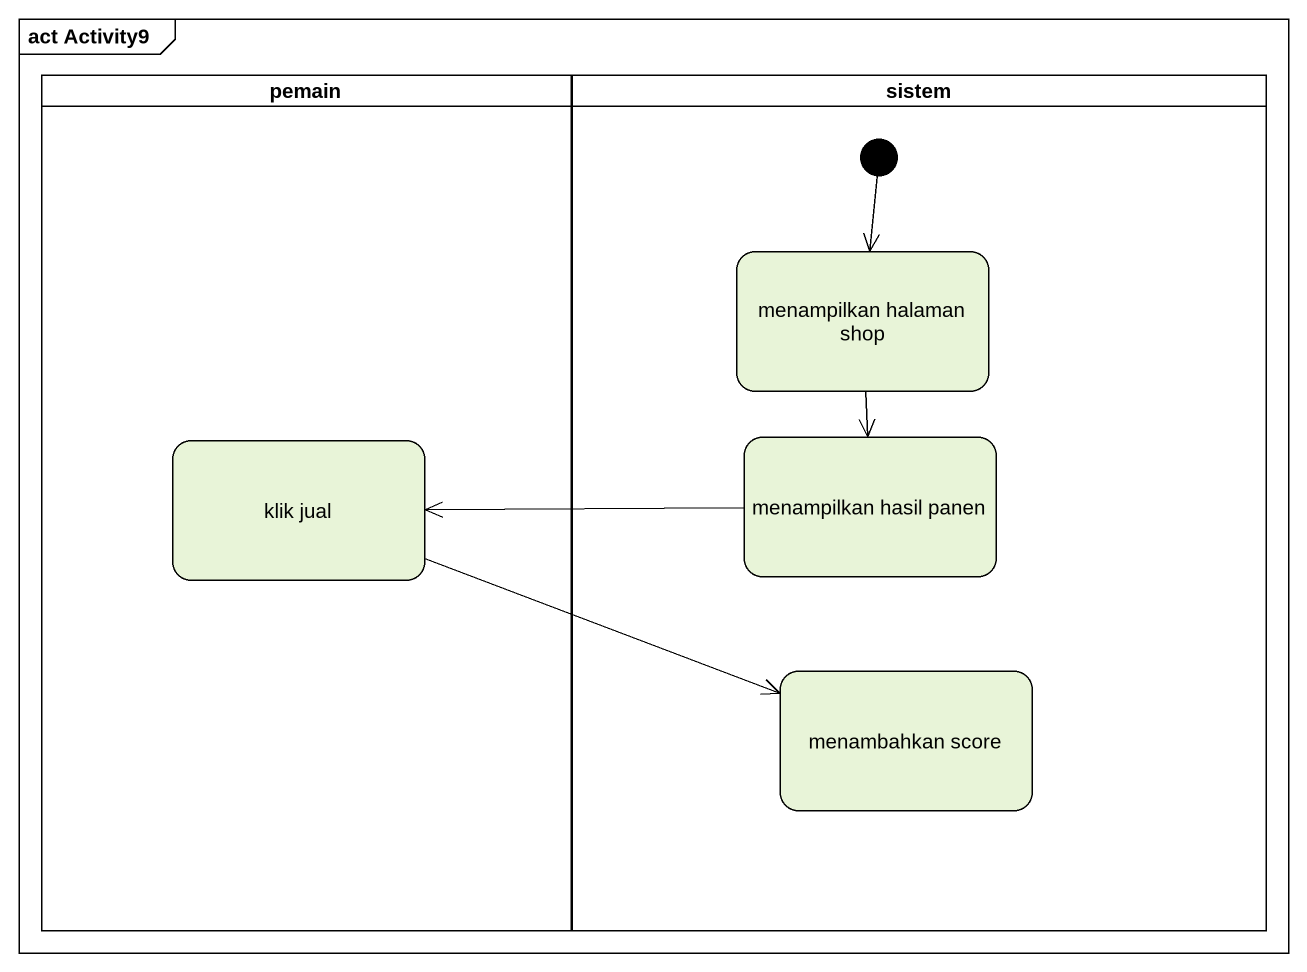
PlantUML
@startuml
mainframe act Activity9
hide empty description
state pemain <<partition>> {
  state "klik jual" as klik_jual
}
state sistem <<partition>> {
  state "menampilkan halaman shop" as menampilkan_halaman_shop
  state "menampilkan hasil panen" as menampilkan_hasil_panen
  state "menambahkan score" as menambahkan_score
  [*] --> menampilkan_halaman_shop
}
menampilkan_halaman_shop --> menampilkan_hasil_panen
klik_jual -right-> menambahkan_score
menampilkan_hasil_panen -left-> klik_jual
@enduml
